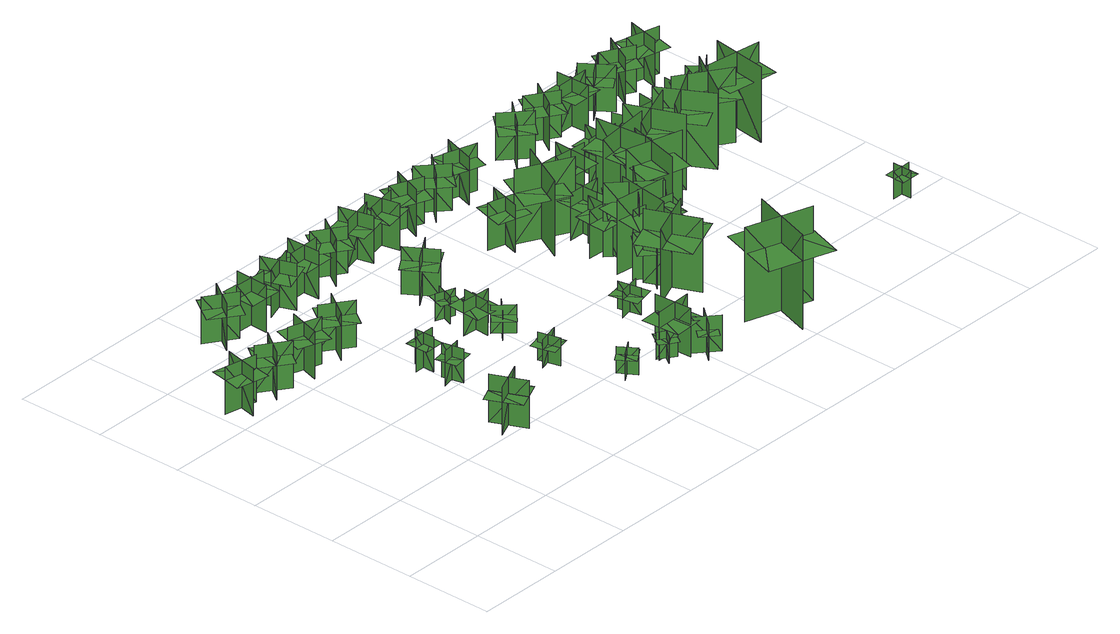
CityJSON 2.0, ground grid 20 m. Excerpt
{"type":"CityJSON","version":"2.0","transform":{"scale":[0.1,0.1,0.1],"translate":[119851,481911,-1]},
"CityObjects":{
"tree1":{"type":"SolitaryVegetationObject","geometry":[{"type":"MultiSurface","lod":"1","boundaries":[[[0,1,2]],[[0,2,3]],[[4,5,6]],[[4,6,7]],[[8,9,10]],[[8,10,11]],[[8,11,12]],[[8,12,13]]]}]},
"tree2":{"type":"SolitaryVegetationObject","geometry":[{"type":"MultiSurface","lod":"1","boundaries":[[[14,15,16]],[[14,16,17]],[[18,19,20]],[[18,20,21]],[[22,23,24]],[[22,24,25]],[[22,25,26]],[[22,26,27]]]}]},
"tree3":{"type":"SolitaryVegetationObject","geometry":[{"type":"MultiSurface","lod":"1","boundaries":[[[28,29,30]],[[28,30,31]],[[32,33,34]],[[32,34,35]],[[36,37,38]],[[36,38,39]],[[36,37,40]],[[36,40,41]]]}]},
"tree4":{"type":"SolitaryVegetationObject","geometry":[{"type":"MultiSurface","lod":"1","boundaries":[[[42,43,44]],[[42,44,45]],[[46,47,48]],[[46,48,49]],[[50,51,52]],[[50,52,53]],[[50,53,54]],[[50,54,55]]]}]},
"tree5":{"type":"SolitaryVegetationObject","geometry":[{"type":"MultiSurface","lod":"1","boundaries":[[[56,57,58]],[[56,58,59]],[[60,61,62]],[[60,62,63]],[[64,65,66]],[[64,66,67]],[[64,67,68]],[[64,68,69]]]}]},
"tree6":{"type":"SolitaryVegetationObject","geometry":[{"type":"MultiSurface","lod":"1","boundaries":[[[70,71,72]],[[70,72,73]],[[74,75,76]],[[74,76,77]],[[78,79,80]],[[78,80,81]],[[78,82,83]],[[78,83,79]]]}]},
"tree7":{"type":"SolitaryVegetationObject","geometry":[{"type":"MultiSurface","lod":"1","boundaries":[[[84,85,86]],[[84,86,87]],[[88,89,90]],[[88,90,91]],[[92,93,94]],[[92,94,95]],[[92,95,96]],[[92,96,97]]]}]},
"tree8":{"type":"SolitaryVegetationObject","geometry":[{"type":"MultiSurface","lod":"1","boundaries":[[[98,99,100]],[[98,100,101]],[[102,103,104]],[[102,104,105]],[[106,107,108]],[[106,108,109]],[[106,109,110]],[[106,110,111]]]}]},
"tree9":{"type":"SolitaryVegetationObject","geometry":[{"type":"MultiSurface","lod":"1","boundaries":[[[112,113,114]],[[112,114,115]],[[116,117,118]],[[116,118,119]],[[120,121,122]],[[120,122,123]],[[120,124,125]],[[120,125,121]]]}]},
"tree10":{"type":"SolitaryVegetationObject","geometry":[{"type":"MultiSurface","lod":"1","boundaries":[[[126,127,128]],[[126,128,129]],[[130,131,132]],[[130,132,133]],[[134,135,136]],[[134,136,137]],[[134,137,138]],[[134,138,139]]]}]},
"tree11":{"type":"SolitaryVegetationObject","geometry":[{"type":"MultiSurface","lod":"1","boundaries":[[[140,141,142]],[[140,142,143]],[[144,145,146]],[[144,146,147]],[[148,149,150]],[[148,150,151]],[[148,151,152]],[[148,152,153]]]}]},
"tree12":{"type":"SolitaryVegetationObject","geometry":[{"type":"MultiSurface","lod":"1","boundaries":[[[154,155,156]],[[154,156,157]],[[158,159,160]],[[158,160,161]],[[162,163,164]],[[162,164,165]],[[162,165,166]],[[162,166,167]]]}]},
"tree13":{"type":"SolitaryVegetationObject","geometry":[{"type":"MultiSurface","lod":"1","boundaries":[[[168,169,170]],[[168,170,171]],[[172,173,174]],[[172,174,175]],[[176,177,178]],[[176,178,179]],[[176,179,180]],[[176,180,181]]]}]},
"tree14":{"type":"SolitaryVegetationObject","geometry":[{"type":"MultiSurface","lod":"1","boundaries":[[[182,183,184]],[[182,184,185]],[[186,187,188]],[[186,188,189]],[[190,191,192]],[[190,192,193]],[[190,193,194]],[[190,194,195]]]}]},
"tree15":{"type":"SolitaryVegetationObject","geometry":[{"type":"MultiSurface","lod":"1","boundaries":[[[196,197,198]],[[196,198,199]],[[200,201,202]],[[200,202,203]],[[204,205,206]],[[204,206,207]],[[204,207,208]],[[204,208,209]]]}]},
"tree16":{"type":"SolitaryVegetationObject","geometry":[{"type":"MultiSurface","lod":"1","boundaries":[[[210,211,212]],[[210,212,213]],[[214,215,216]],[[214,216,217]],[[218,219,220]],[[218,220,221]],[[218,221,222]],[[218,222,223]]]}]},
"tree17":{"type":"SolitaryVegetationObject","geometry":[{"type":"MultiSurface","lod":"1","boundaries":[[[224,225,226]],[[224,226,227]],[[228,229,230]],[[228,230,231]],[[232,233,234]],[[232,234,235]],[[232,235,236]],[[232,236,237]]]}]},
"tree18":{"type":"SolitaryVegetationObject","geometry":[{"type":"MultiSurface","lod":"1","boundaries":[[[238,239,240]],[[238,240,241]],[[242,243,244]],[[242,244,245]],[[246,247,248]],[[246,248,249]],[[246,249,250]],[[246,250,251]]]}]},
"tree19":{"type":"SolitaryVegetationObject","geometry":[{"type":"MultiSurface","lod":"1","boundaries":[[[252,253,254]],[[252,254,255]],[[256,257,258]],[[256,258,259]],[[260,261,262]],[[260,262,263]],[[260,263,264]],[[260,264,265]]]}]},
"tree20":{"type":"SolitaryVegetationObject","geometry":[{"type":"MultiSurface","lod":"1","boundaries":[[[266,267,268]],[[266,268,269]],[[270,271,272]],[[270,272,273]],[[274,275,276]],[[274,276,277]],[[274,277,278]],[[274,278,279]]]}]},
"tree21":{"type":"SolitaryVegetationObject","geometry":[{"type":"MultiSurface","lod":"1","boundaries":[[[280,281,282]],[[280,282,283]],[[284,285,286]],[[284,286,287]],[[288,289,290]],[[288,290,291]],[[288,291,292]],[[288,292,293]]]}]},
"tree22":{"type":"SolitaryVegetationObject","geometry":[{"type":"MultiSurface","lod":"1","boundaries":[[[294,295,296]],[[294,296,297]],[[298,299,300]],[[298,300,301]],[[302,303,304]],[[302,304,305]],[[302,305,306]],[[302,306,307]]]}]},
"tree23":{"type":"SolitaryVegetationObject","geometry":[{"type":"MultiSurface","lod":"1","boundaries":[[[308,309,310]],[[308,310,311]],[[312,313,314]],[[312,314,315]],[[316,317,318]],[[316,318,319]],[[316,319,320]],[[316,320,321]]]}]},
"tree24":{"type":"SolitaryVegetationObject","geometry":[{"type":"MultiSurface","lod":"1","boundaries":[[[322,323,324]],[[322,324,325]],[[326,327,328]],[[326,328,329]],[[330,331,332]],[[330,332,333]],[[330,333,334]],[[330,334,335]]]}]},
"tree25":{"type":"SolitaryVegetationObject","geometry":[{"type":"MultiSurface","lod":"1","boundaries":[[[336,337,338]],[[336,338,339]],[[340,341,342]],[[340,342,343]],[[344,345,346]],[[344,346,347]],[[344,347,348]],[[344,348,349]]]}]},
"tree26":{"type":"SolitaryVegetationObject","geometry":[{"type":"MultiSurface","lod":"1","boundaries":[[[350,351,352]],[[350,352,353]],[[354,355,356]],[[354,356,357]],[[358,359,360]],[[358,360,361]],[[358,361,362]],[[358,362,363]]]}]},
"tree27":{"type":"SolitaryVegetationObject","geometry":[{"type":"MultiSurface","lod":"1","boundaries":[[[364,365,366]],[[364,366,367]],[[368,369,370]],[[368,370,371]],[[372,373,374]],[[372,374,375]],[[372,375,376]],[[372,376,377]]]}]},
"tree28":{"type":"SolitaryVegetationObject","geometry":[{"type":"MultiSurface","lod":"1","boundaries":[[[378,379,380]],[[378,380,381]],[[382,383,384]],[[382,384,385]],[[386,387,388]],[[386,388,389]],[[386,389,390]],[[386,390,391]]]}]},
"tree29":{"type":"SolitaryVegetationObject","geometry":[{"type":"MultiSurface","lod":"1","boundaries":[[[392,393,394]],[[392,394,395]],[[396,397,398]],[[396,398,399]],[[400,401,402]],[[400,402,403]],[[400,403,404]],[[400,404,405]]]}]},
"tree30":{"type":"SolitaryVegetationObject","geometry":[{"type":"MultiSurface","lod":"1","boundaries":[[[406,407,408]],[[406,408,409]],[[410,411,412]],[[410,412,413]],[[414,415,416]],[[414,416,417]],[[414,417,418]],[[414,418,419]]]}]},
"tree31":{"type":"SolitaryVegetationObject","geometry":[{"type":"MultiSurface","lod":"1","boundaries":[[[420,421,422]],[[420,422,423]],[[424,425,426]],[[424,426,427]],[[428,429,430]],[[428,430,431]],[[428,431,432]],[[428,432,433]]]}]},
"tree32":{"type":"SolitaryVegetationObject","geometry":[{"type":"MultiSurface","lod":"1","boundaries":[[[434,435,436]],[[434,436,437]],[[438,439,440]],[[438,440,441]],[[442,443,444]],[[442,444,445]],[[442,445,446]],[[442,446,447]]]}]},
"tree33":{"type":"SolitaryVegetationObject","geometry":[{"type":"MultiSurface","lod":"1","boundaries":[[[448,449,450]],[[448,450,451]],[[452,453,454]],[[452,454,455]],[[456,457,458]],[[456,458,459]],[[456,459,460]],[[456,460,461]]]}]},
"tree34":{"type":"SolitaryVegetationObject","geometry":[{"type":"MultiSurface","lod":"1","boundaries":[[[462,463,464]],[[462,464,465]],[[466,467,468]],[[466,468,469]],[[470,471,472]],[[470,472,473]],[[470,473,474]],[[470,474,475]]]}]},
"tree35":{"type":"SolitaryVegetationObject","geometry":[{"type":"MultiSurface","lod":"1","boundaries":[[[476,477,478]],[[476,478,479]],[[480,481,482]],[[480,482,483]],[[484,485,486]],[[484,486,487]],[[484,487,488]],[[484,488,489]]]}]},
"tree36":{"type":"SolitaryVegetationObject","geometry":[{"type":"MultiSurface","lod":"1","boundaries":[[[490,491,492]],[[490,492,493]],[[494,495,496]],[[494,496,497]],[[498,499,500]],[[498,500,501]],[[498,501,502]],[[498,502,503]]]}]},
"tree37":{"type":"SolitaryVegetationObject","geometry":[{"type":"MultiSurface","lod":"1","boundaries":[[[504,505,506]],[[504,506,507]],[[508,509,510]],[[508,510,511]],[[512,513,514]],[[512,514,515]],[[512,515,516]],[[512,516,517]]]}]},
"tree38":{"type":"SolitaryVegetationObject","geometry":[{"type":"MultiSurface","lod":"1","boundaries":[[[518,519,520]],[[518,520,521]],[[522,523,524]],[[522,524,525]],[[526,527,528]],[[526,528,529]],[[526,529,530]],[[526,530,531]]]}]},
"tree39":{"type":"SolitaryVegetationObject","geometry":[{"type":"MultiSurface","lod":"1","boundaries":[[[532,533,534]],[[532,534,535]],[[536,537,538]],[[536,538,539]],[[540,541,542]],[[540,542,543]],[[540,543,544]],[[540,544,545]]]}]},
"tree40":{"type":"SolitaryVegetationObject","geometry":[{"type":"MultiSurface","lod":"1","boundaries":[[[546,547,548]],[[546,548,549]],[[550,551,552]],[[550,552,553]],[[554,555,556]],[[554,556,557]],[[554,558,559]],[[554,559,555]]]}]},
"tree41":{"type":"SolitaryVegetationObject","geometry":[{"type":"MultiSurface","lod":"1","boundaries":[[[560,561,562]],[[560,562,563]],[[564,565,566]],[[564,566,567]],[[568,569,570]],[[568,570,571]],[[568,572,573]],[[568,573,569]]]}]},
"tree42":{"type":"SolitaryVegetationObject","geometry":[{"type":"MultiSurface","lod":"1","boundaries":[[[574,575,576]],[[574,576,577]],[[578,579,580]],[[578,580,581]],[[582,583,584]],[[582,584,585]],[[582,585,586]],[[582,586,587]]]}]},
"tree43":{"type":"SolitaryVegetationObject","geometry":[{"type":"MultiSurface","lod":"1","boundaries":[[[588,589,590]],[[588,590,591]],[[592,593,594]],[[592,594,595]],[[596,597,598]],[[596,598,599]],[[596,599,600]],[[596,600,601]]]}]},
"tree44":{"type":"SolitaryVegetationObject","geometry":[{"type":"MultiSurface","lod":"1","boundaries":[[[602,603,604]],[[602,604,605]],[[606,607,608]],[[606,608,609]],[[610,611,612]],[[610,612,613]],[[610,614,615]],[[610,615,611]]]}]},
"tree45":{"type":"SolitaryVegetationObject","geometry":[{"type":"MultiSurface","lod":"1","boundaries":[[[616,617,618]],[[616,618,619]],[[620,621,622]],[[620,622,623]],[[624,625,626]],[[624,626,627]],[[624,627,628]],[[624,628,629]]]}]},
"tree46":{"type":"SolitaryVegetationObject","geometry":[{"type":"MultiSurface","lod":"1","boundaries":[[[630,631,632]],[[630,632,633]],[[634,635,636]],[[634,636,637]],[[638,639,640]],[[638,640,641]],[[638,641,642]],[[638,642,643]]]}]},
"tree47":{"type":"SolitaryVegetationObject","geometry":[{"type":"MultiSurface","lod":"1","boundaries":[[[644,645,646]],[[644,646,647]],[[648,649,650]],[[648,650,651]],[[652,653,654]],[[652,654,655]],[[652,656,657]],[[652,657,653]]]}]},
"tree48":{"type":"SolitaryVegetationObject","geometry":[{"type":"MultiSurface","lod":"1","boundaries":[[[658,659,660]],[[658,660,661]],[[662,663,664]],[[662,664,665]],[[666,667,668]],[[666,668,669]],[[666,669,670]],[[666,670,671]]]}]},
"tree49":{"type":"SolitaryVegetationObject","geometry":[{"type":"MultiSurface","lod":"1","boundaries":[[[672,673,674]],[[672,674,675]],[[676,677,678]],[[676,678,679]],[[680,681,682]],[[680,682,683]],[[680,683,684]],[[680,684,685]]]}]},
"tree50":{"type":"SolitaryVegetationObject","geometry":[{"type":"MultiSurface","lod":"1","boundaries":[[[686,687,688]],[[686,688,689]],[[690,691,692]],[[690,692,693]],[[694,695,696]],[[694,696,697]],[[694,697,698]],[[694,698,699]]]}]},
"tree51":{"type":"SolitaryVegetationObject","geometry":[{"type":"MultiSurface","lod":"1","boundaries":[[[700,701,702]],[[700,702,703]],[[704,705,706]],[[704,706,707]],[[708,709,710]],[[708,710,711]],[[708,712,713]],[[708,713,709]]]}]},
"tree52":{"type":"SolitaryVegetationObject","geometry":[{"type":"MultiSurface","lod":"1","boundaries":[[[714,715,716]],[[714,716,717]],[[718,719,720]],[[718,720,721]],[[722,723,724]],[[722,724,725]],[[722,725,726]],[[722,726,727]]]}]},
"tree53":{"type":"SolitaryVegetationObject","geometry":[{"type":"MultiSurface","lod":"1","boundaries":[[[728,729,730]],[[728,730,731]],[[732,733,734]],[[732,734,735]],[[736,737,738]],[[736,738,739]],[[736,739,740]],[[736,740,741]]]}]},
"tree54":{"type":"SolitaryVegetationObject","geometry":[{"type":"MultiSurface","lod":"1","boundaries":[[[742,743,744]],[[742,744,745]],[[746,747,748]],[[746,748,749]],[[750,751,752]],[[750,752,753]],[[750,754,755]],[[750,755,751]]]}]},
"tree55":{"type":"SolitaryVegetationObject","geometry":[{"type":"MultiSurface","lod":"1","boundaries":[[[756,757,758]],[[756,758,759]],[[760,761,762]],[[760,762,763]],[[764,765,766]],[[764,766,767]],[[764,767,768]],[[764,768,769]]]}]},
"tree56":{"type":"SolitaryVegetationObject","geometry":[{"type":"MultiSurface","lod":"1","boundaries":[[[770,771,772]],[[770,772,773]],[[774,775,776]],[[774,776,777]],[[778,779,780]],[[778,780,781]],[[778,781,782]],[[778,782,783]]]}]},
"tree57":{"type":"SolitaryVegetationObject","geometry":[{"type":"MultiSurface","lod":"1","boundaries":[[[784,785,786]],[[784,786,787]],[[788,789,790]],[[788,790,791]],[[792,793,794]],[[792,794,795]],[[792,795,796]],[[792,796,797]]]}]}
},
"vertices":[
[45,619,4],[61,695,4],[61,695,112],[45,619,112],[88,648,4],[13,663,4],[13,663,112],[88,648,112],[88,648,82],[96,686,82],[20,701,82],[13,663,82],[5,625,82],[81,610,82],
[112,675,3],[176,630,3],[176,630,111],[112,675,111],[121,624,3],[166,687,3],[166,687,111],[121,624,111],[121,624,81],[152,601,81],[197,665,81],[166,687,81],[134,709,81],[89,646,81],
[322,253,10],[356,178,10],[356,178,119],[322,253,119],[302,201,10],[377,234,10],[377,234,119],[302,201,119],[319,252,83],[353,177,83],[391,194,83],[357,269,83],[323,163,83],[289,238,83],
[251,694,3],[228,620,3],[228,620,111],[251,694,111],[205,670,3],[279,647,3],[279,647,111],[205,670,111],[205,670,81],[194,634,81],[267,610,81],[279,647,81],[291,684,81],[217,707,81],
[183,808,13],[226,872,13],[226,872,120],[183,808,120],[233,818,13],[169,861,13],[169,861,120],[234,818,120],[234,818,90],[255,850,90],[191,893,90],[169,861,90],[148,829,90],[212,786,90],
[379,415,1],[426,425,1],[426,425,79],[379,415,79],[410,395,1],[400,442,1],[400,442,79],[410,395,79],[410,395,54],[400,442,54],[375,437,54],[384,390,54],[435,400,54],[426,447,54],
[357,690,4],[313,626,4],[313,626,111],[357,690,111],[306,681,4],[370,637,4],[370,637,111],[306,681,111],[306,681,81],[284,649,81],[348,605,81],[370,637,81],[392,669,81],[328,713,81],
[326,837,10],[249,840,10],[249,840,117],[326,837,117],[291,875,10],[288,798,10],[288,798,117],[291,875,117],[291,875,87],[252,877,87],[249,799,87],[288,798,87],[327,797,87],[330,874,87],
[405,467,0],[404,515,0],[404,515,79],[405,467,79],[430,494,0],[382,493,0],[382,493,79],[430,494,79],[430,494,54],[382,493,54],[383,467,54],[430,468,54],[429,519,54],[382,519,54],
[389,808,9],[363,880,9],[363,880,117],[389,808,117],[411,854,9],[338,828,9],[338,828,117],[411,854,117],[411,854,87],[398,891,87],[325,864,87],[338,828,87],[352,791,87],[424,818,87],
[563,338,6],[576,289,6],[576,289,70],[563,338,70],[548,311,6],[548,311,70],[597,324,70],[597,324,6],[548,311,48],[555,285,48],[604,298,48],[597,324,48],[590,351,48],[541,338,48],
[649,179,11],[612,155,11],[612,155,72],[649,179,72],[621,186,11],[645,148,11],[645,148,72],[621,186,72],[621,186,55],[602,173,55],[626,136,55],[645,148,55],[663,161,55],[639,198,55],
[454,808,6],[452,886,6],[452,886,114],[454,808,114],[490,846,6],[412,843,6],[412,843,114],[490,846,114],[490,846,83],[488,885,83],[411,882,83],[412,843,83],[414,805,83],[491,807,83],
[533,502,9],[533,502,87],[600,498,87],[600,498,9],[568,531,9],[568,531,87],[564,467,87],[564,467,9],[568,541,61],[535,543,61],[530,463,61],[563,461,61],[597,459,61],[602,539,61],
[605,468,9],[569,433,9],[569,433,73],[605,468,73],[574,469,9],[574,469,73],[609,432,73],[609,432,9],[574,469,51],[555,450,51],[589,413,51],[609,432,51],[629,450,51],[594,487,51],
[563,592,10],[548,550,10],[548,550,72],[563,592,72],[536,579,10],[578,564,10],[578,564,72],[536,579,72],[536,579,55],[529,558,55],[570,543,55],[578,564,55],[585,585,55],[543,600,55],
[714,164,8],[751,140,8],[751,140,70],[714,164,70],[719,135,8],[744,172,8],[744,172,70],[719,135,70],[719,135,53],[738,123,53],[762,160,53],[744,172,53],[726,184,53],[701,148,53],
[560,825,9],[495,867,9],[495,867,117],[560,825,117],[550,875,9],[508,810,9],[508,810,117],[550,875,117],[550,875,87],[517,896,87],[475,831,87],[508,810,87],[540,789,87],[582,854,87],
[568,647,4],[633,689,4],[633,689,112],[568,647,112],[618,636,4],[576,701,4],[576,701,112],[618,636,112],[618,636,82],[651,657,82],[609,722,82],[576,701,82],[544,680,82],[586,615,82],
[765,211,5],[769,123,5],[769,123,115],[765,211,115],[718,160,5],[806,164,5],[806,164,115],[718,160,115],[759,206,79],[718,203,79],[724,115,79],[764,118,79],[805,120,79],[800,208,79],
[782,88,5],[822,135,5],[822,135,87],[782,88,87],[826,91,5],[779,132,5],[779,132,87],[826,91,87],[820,96,56],[837,115,56],[804,144,56],[787,124,56],[771,105,56],[804,77,56],
[576,838,9],[651,856,9],[651,856,117],[576,838,117],[620,811,9],[601,886,9],[601,886,117],[620,811,117],[620,811,86],[657,820,86],[639,895,86],[601,886,86],[563,877,86],[582,802,86],
[839,326,8],[839,326,70],[787,314,70],[787,314,8],[819,295,8],[819,295,70],[808,346,70],[808,346,8],[821,288,50],[847,294,50],[833,356,50],[807,350,50],[781,345,50],[795,282,50],
[720,855,6],[644,839,6],[644,839,113],[720,855,113],[677,884,6],[693,808,6],[693,808,113],[677,884,113],[677,884,83],[639,875,83],[655,800,83],[693,808,83],[731,816,83],[715,892,83],
[751,816,8],[779,888,8],[779,888,115],[751,816,115],[798,837,8],[726,865,8],[726,865,115],[798,837,115],[798,837,85],[812,873,85],[740,901,85],[726,865,85],[712,829,85],[784,801,85],
[992,344,5],[880,297,5],[880,297,174],[992,344,174],[917,375,5],[965,263,5],[965,263,174],[917,375,174],[917,375,127],[861,352,127],[909,240,127],[965,263,127],[1021,287,127],[973,399,127],
[1088,86,2],[940,133,2],[940,133,217],[1088,86,217],[1041,178,2],[994,30,2],[994,30,217],[1041,178,217],[1041,178,157],[967,201,157],[920,54,157],[994,30,157],[1068,7,157],[1115,154,157],
[840,638,3],[861,712,3],[861,712,111],[840,638,111],[885,663,3],[810,683,3],[810,683,111],[885,663,111],[885,663,80],[895,700,80],[821,721,80],[810,683,80],[800,646,80],[875,626,80],
[974,350,2],[915,400,2],[915,400,110],[974,350,110],[970,401,2],[920,342,2],[920,342,110],[970,401,110],[970,401,80],[940,426,80],[890,367,80],[920,342,80],[949,317,80],[999,376,80],
[937,685,4],[879,570,4],[879,570,175],[937,685,175],[859,658,4],[859,658,175],[974,601,175],[974,601,4],[859,658,121],[835,611,121],[927,565,121],[951,613,121],[974,660,121],[883,706,121],
[870,827,8],[812,879,8],[812,879,116],[870,827,116],[868,879,8],[816,821,8],[816,821,116],[868,879,116],[868,879,86],[839,905,86],[787,847,86],[816,821,86],[845,795,86],[896,853,86],
[1028,419,4],[907,434,4],[907,434,174],[1028,419,174],[979,483,4],[963,362,4],[963,362,174],[979,483,174],[979,483,126],[919,491,126],[903,370,126],[963,362,126],[1024,355,126],[1039,475,126],
[954,473,6],[956,551,6],[956,551,114],[954,473,114],[992,508,6],[914,511,6],[914,511,114],[992,508,114],[992,508,84],[993,547,84],[916,549,84],[914,511,84],[913,472,84],[991,470,84],
[1037,404,3],[939,420,3],[939,420,142],[1037,404,142],[999,458,3],[983,359,3],[983,359,142],[999,458,142],[999,458,103],[950,466,103],[934,367,103],[983,359,103],[1032,351,103],[1048,450,103],
[1028,416,2],[940,499,2],[940,499,171],[1028,416,171],[1026,497,2],[943,408,2],[943,408,171],[1026,497,171],[1026,497,124],[982,539,124],[899,450,124],[943,408,124],[987,367,124],[1071,455,124],
[924,648,3],[968,712,3],[968,712,111],[924,648,111],[975,658,3],[911,701,3],[911,701,111],[975,658,111],[975,658,81],[997,689,81],[933,733,81],[911,701,81],[890,669,81],[953,626,81],
[940,583,6],[1018,583,6],[1018,583,113],[940,583,113],[976,547,6],[976,624,6],[976,624,113],[976,547,113],[976,547,83],[1015,547,83],[1015,624,83],[976,624,83],[938,624,83],[938,547,83],
[884,863,8],[958,840,8],[958,840,116],[884,863,116],[908,817,8],[931,891,8],[931,891,116],[908,817,116],[908,817,86],[945,806,86],[968,879,86],[931,891,86],[894,903,86],[871,829,86],
[1050,644,15],[1054,721,15],[1054,721,123],[1050,644,123],[1089,678,15],[1011,683,15],[1011,683,123],[1089,678,123],[1089,678,92],[1091,717,92],[1014,721,92],[1011,683,92],[1009,644,92],[1086,639,92],
[1089,451,9],[1123,577,9],[1123,577,181],[1089,451,181],[1178,503,9],[1052,537,9],[1052,537,181],[1178,503,181],[1092,462,137],[1123,577,137],[1074,590,137],[1042,476,137],[1141,449,137],[1173,563,137],
[1115,528,7],[1102,658,7],[1102,658,180],[1115,528,180],[1180,609,7],[1050,595,7],[1050,595,180],[1180,609,180],[1114,539,135],[1102,658,135],[1051,652,135],[1063,534,135],[1165,545,135],[1153,663,135],
[1106,879,18],[1054,821,18],[1054,821,126],[1106,879,126],[1054,876,18],[1112,825,18],[1112,825,126],[1054,876,126],[1054,876,95],[1029,847,95],[1086,796,95],[1112,825,95],[1138,854,95],[1080,905,95],
[1106,680,13],[1184,682,13],[1184,682,121],[1106,680,121],[1143,644,13],[1142,722,13],[1142,722,121],[1143,644,121],[1143,644,91],[1182,645,91],[1181,723,91],[1142,722,91],[1103,721,91],[1105,644,91],
[1229,537,7],[1179,657,7],[1179,657,179],[1229,537,179],[1268,632,7],[1148,583,7],[1148,583,179],[1268,632,179],[1225,548,134],[1179,657,134],[1132,638,134],[1177,528,134],[1272,567,134],[1227,677,134],
[1212,715,13],[1231,640,13],[1231,640,120],[1212,715,120],[1185,671,13],[1260,690,13],[1260,690,120],[1185,671,120],[1185,671,90],[1194,633,90],[1270,653,90],[1260,690,90],[1250,728,90],[1175,709,90],
[1204,838,18],[1138,880,18],[1138,880,125],[1204,838,125],[1192,889,18],[1151,823,18],[1151,823,125],[1192,889,125],[1192,889,95],[1160,909,95],[1119,844,95],[1151,823,95],[1184,803,95],[1225,868,95],
[1327,542,7],[1263,655,7],[1263,655,180],[1327,542,180],[1354,641,7],[1241,577,7],[1241,577,180],[1354,641,180],[1322,551,135],[1263,655,135],[1218,629,135],[1277,526,135],[1366,577,135],[1307,680,135],
[1332,680,12],[1255,688,12],[1255,688,120],[1332,680,120],[1300,720,12],[1292,643,12],[1292,643,120],[1300,720,120],[1300,720,90],[1262,725,90],[1253,648,90],[1292,643,90],[1330,639,90],[1339,716,90],
[1254,892,13],[1256,814,13],[1256,814,121],[1254,892,121],[1218,855,13],[1295,856,13],[1295,856,121],[1218,855,121],[1218,855,91],[1219,816,91],[1296,818,91],[1295,856,91],[1295,895,91],[1217,894,91],
[1498,198,20],[1453,198,20],[1453,198,82],[1498,198,82],[1477,219,20],[1477,175,20],[1477,175,82],[1477,219,82],[1477,219,65],[1455,219,65],[1455,175,65],[1477,175,65],[1499,175,65],[1499,219,65],
[1314,651,8],[1424,580,8],[1424,580,180],[1314,651,180],[1337,550,8],[1407,660,8],[1407,660,180],[1337,550,180],[1324,645,136],[1424,580,136],[1451,624,136],[1351,688,136],[1296,601,136],[1396,537,136],
[1411,683,13],[1334,688,13],[1334,688,120],[1411,683,120],[1377,722,13],[1373,645,13],[1373,645,120],[1377,722,120],[1377,722,90],[1339,724,90],[1334,647,90],[1373,645,90],[1412,642,90],[1416,720,90],
[1306,887,13],[1350,824,13],[1350,824,120],[1306,887,120],[1297,836,13],[1360,881,13],[1360,881,120],[1297,836,120],[1297,836,90],[1319,805,90],[1382,850,90],[1360,881,90],[1337,913,90],[1274,868,90],
[1389,621,12],[1518,603,12],[1518,603,184],[1389,621,184],[1452,539,12],[1470,668,12],[1470,668,184],[1452,539,184],[1400,619,139],[1518,603,139],[1525,654,139],[1407,670,139],[1393,568,139],[1511,552,139],
[1383,830,13],[1419,899,13],[1419,899,120],[1383,830,120],[1432,845,13],[1363,881,13],[1363,881,120],[1432,845,120],[1432,845,90],[1450,880,90],[1381,915,90],[1363,881,90],[1346,847,90],[1414,811,90],
[1432,666,14],[1492,715,14],[1492,715,122],[1432,666,122],[1484,661,14],[1434,720,14],[1434,720,122],[1484,661,122],[1484,661,92],[1513,685,92],[1464,745,92],[1434,720,92],[1404,695,92],[1454,636,92],
[1471,831,12],[1489,906,12],[1489,906,120],[1471,831,120],[1515,858,12],[1440,876,12],[1440,876,120],[1515,858,120],[1515,858,90],[1524,895,90],[1449,913,90],[1440,876,90],[1431,838,90],[1506,820,90]
]}
